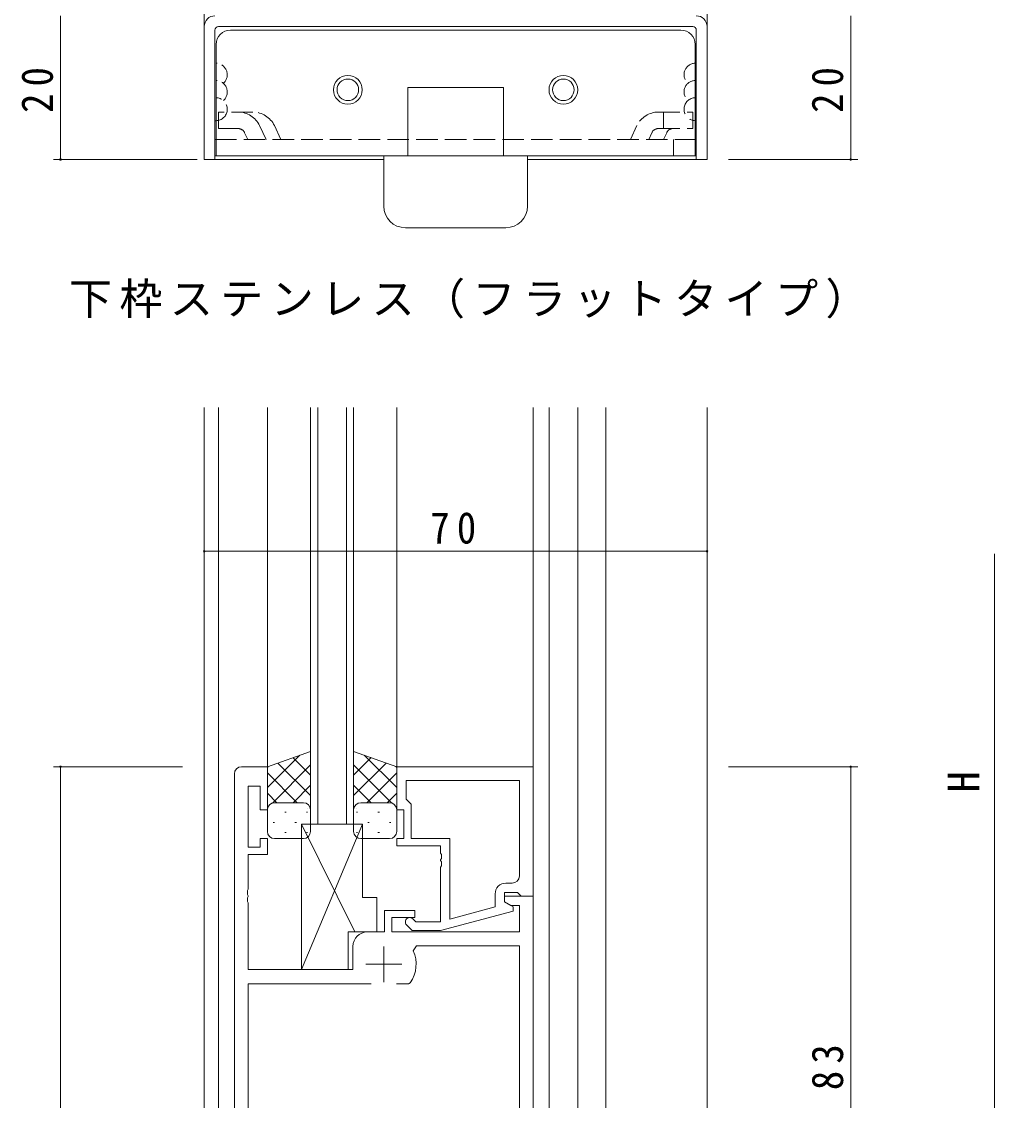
# Model space of a CAD drawing. Units: millimetres on the paper. Extents: x -397 to 397, y -282 to 282.
# Drawn here: x -224.3 to -88.9, y -139.9 to 10.3 of the extents above; entities that cross this region are included whole.
import ezdxf
from ezdxf.enums import TextEntityAlignment as Align

# ---------------------------------------------------------------- set-up
doc = ezdxf.new("R2010")
doc.units = ezdxf.units.MM
doc.linetypes.add('USER4', pattern=[4, 3, -1])
doc.layers.add('0-2_USER1', color=7, linetype='Continuous')
for name, color, linetype, lineweight in [('0-3_YKK_11', 7, 'Continuous', 18), ('0-4_YKK_12', 2, 'Continuous', 18), ('0-6_YKK_13', 4, 'Continuous', 18), ('0-7_YKK_D', 6, 'Continuous', 18)]:
    doc.layers.add(name, color=color, linetype=linetype, lineweight=lineweight)
doc.styles.add('ＭＳ ゴシック', font='')
doc.styles.get('ＭＳ ゴシック').set_extended_font_data('MS Gothic')

msp = doc.modelspace()

# ---------------------------------------------------------------- linework, layer by layer
at = {"layer": '0-3_YKK_11'}
for p, q in [((-194.708, -94.407), (-194.708, -198.407)), ((-190.108, -93.407), (-193.708, -93.407)), ((-190.108, -99.407), (-190.108, -93.407)), ((-172.108, -93.407), (-172.108, -99.407)), ((-153.108, -93.407), (-172.108, -93.407)), ((-153.108, -111.407), (-153.108, -93.407)), ((-192.778, -96.107), (-191.108, -96.107)), ((-192.778, -104.607), (-192.778, -96.107)), ((-191.108, -96.107), (-191.108, -99.407)), ((-170.808, -95.337), (-155.038, -95.337)), ((-170.808, -97.907), (-170.808, -95.337)), ((-170.808, -95.337), (-155.038, -95.337)), ((-155.038, -95.337), (-155.038, -108.607)), ((-170.608, -98.107), (-170.808, -97.907)), ((-170.108, -98.607), (-170.608, -98.107)), ((-170.108, -103.407), (-170.108, -98.607)), ((-191.108, -99.407), (-190.108, -99.407)), ((-172.108, -99.407), (-171.108, -99.407)), ((-171.108, -99.407), (-171.108, -103.407)), ((-191.108, -103.407), (-191.108, -104.607)), ((-190.108, -103.407), (-191.108, -103.407)), ((-190.108, -105.607), (-190.108, -103.407)), ((-172.108, -103.407), (-172.108, -104.407)), ((-171.108, -103.407), (-172.108, -103.407)), ((-164.708, -103.407), (-170.108, -103.407)), ((-164.708, -114.615), (-164.708, -103.407)), ((-191.108, -104.607), (-192.778, -104.607)), ((-172.108, -104.407), (-166.008, -104.407)), ((-166.008, -104.407), (-166.008, -105.448)), ((-192.778, -105.607), (-190.108, -105.607)), ((-192.778, -110.448), (-192.778, -105.607)), ((-166.008, -105.448), (-165.888, -105.632)), ((-165.888, -106.182), (-166.008, -106.365)), ((-166.008, -106.365), (-166.008, -106.448)), ((-166.008, -106.448), (-165.888, -106.632)), ((-165.888, -105.632), (-165.888, -106.182)), ((-165.888, -106.632), (-165.888, -107.182)), ((-165.888, -107.182), (-166.008, -107.365)), ((-166.008, -107.365), (-166.008, -115.007)), ((-156.038, -109.607), (-156.908, -109.607)), ((-192.898, -110.632), (-192.778, -110.448)), ((-192.898, -111.182), (-192.898, -110.632)), ((-158.408, -111.107), (-158.408, -112.927)), ((-157.108, -110.907), (-155.308, -110.907)), ((-157.108, -112.207), (-157.108, -110.907)), ((-155.308, -110.907), (-155.108, -111.107)), ((-155.108, -111.107), (-154.808, -111.407)), ((-192.778, -111.365), (-192.898, -111.182)), ((-192.898, -111.632), (-192.778, -111.448)), ((-192.898, -112.182), (-192.898, -111.632)), ((-192.778, -112.365), (-192.898, -112.182)), ((-192.778, -111.448), (-192.778, -111.365)), ((-192.778, -121.607), (-192.778, -112.365)), ((-157.108, -111.407), (-157.108, -112.207)), ((-153.108, -111.407), (-157.108, -111.407)), ((-155.908, -112.9), (-157.108, -112.207)), ((-157.108, -112.207), (-156.242, -112.707)), ((-154.808, -111.407), (-153.108, -111.407)), ((-153.108, -185.407), (-153.108, -111.407)), ((-173.808, -113.407), (-173.808, -116.407)), ((-169.608, -113.407), (-173.808, -113.407)), ((-169.608, -114.407), (-169.608, -113.407)), ((-166.012, -116.207), (-155.908, -113.5)), ((-158.408, -112.927), (-164.708, -114.615)), ((-156.242, -112.707), (-155.038, -112.707)), ((-155.908, -113.5), (-155.908, -112.9)), ((-155.038, -112.707), (-155.038, -116.407)), ((-172.808, -114.407), (-169.608, -114.407)), ((-172.808, -116.407), (-172.808, -114.407)), ((-170.732, -115.431), (-169.957, -116.207)), ((-169.46, -115.007), (-169.884, -114.582)), ((-166.008, -115.007), (-169.46, -115.007)), ((-173.808, -116.407), (-176.208, -116.407)), ((-155.038, -116.407), (-172.808, -116.407)), ((-169.957, -116.207), (-166.012, -116.207)), ((-178.208, -118.407), (-178.208, -121.607)), ((-173.908, -118.407), (-173.908, -123.407)), ((-169.812, -119.044), (-169.357, -118.337)), ((-169.357, -118.337), (-155.038, -118.337)), ((-155.038, -118.337), (-155.038, -185.477)), ((-178.208, -121.607), (-192.778, -121.607)), ((-176.408, -120.907), (-171.408, -120.907)), ((-192.778, -123.607), (-175.658, -123.607)), ((-192.778, -185.477), (-192.778, -123.607)), ((-172.158, -123.607), (-170.461, -123.607)), ((-172.158, -123.607), (-170.461, -123.607)), ((-170.461, -123.607), (-170.215, -123.478))]:
    msp.add_line(p, q, dxfattribs=at)
for centre, radius, start, end in [((-193.708, -94.407), 1, 90.00001, 179.99999), ((-156.908, -111.107), 1.5, 90.00001, 179.99999), ((-156.038, -108.607), 1, 270.00001, 359.99999), ((-170.308, -115.007), 0.6, 44.99999, 225.00001), ((-176.208, -118.407), 2, 90.00001, 179.99999), ((-173.908, -120.907), 4.5, 325.15008, 24.45637)]:
    msp.add_arc(centre, radius, start, end, dxfattribs=at)
at = {"layer": '0-4_YKK_12'}
for p, q in [((-198.908, 173.134), (-198.908, -8.866)), ((-128.908, 173.134), (-128.908, -8.866)), ((-173.908, -8.866), (-198.908, -8.866)), ((-128.908, -8.866), (-153.908, -8.866)), ((-198.908, -43.407), (-198.908, -231.407)), ((-196.908, -43.407), (-196.908, -198.407)), ((-190.108, -93.907), (-190.108, -43.407)), ((-184.108, -43.407), (-184.108, -101.407)), ((-183.108, -101.407), (-183.108, -43.407)), ((-179.108, -43.407), (-179.108, -101.407)), ((-178.108, -101.407), (-178.108, -43.407)), ((-172.108, -93.907), (-172.108, -43.407)), ((-153.108, -93.707), (-153.108, -43.407)), ((-150.908, -43.407), (-150.908, -198.407)), ((-146.908, -188.407), (-146.908, -43.407)), ((-143.008, -43.407), (-143.008, -178.717)), ((-128.908, -43.407), (-128.908, -231.407)), ((-178.108, -101.407), (-184.108, -101.407))]:
    msp.add_line(p, q, dxfattribs=at)
at = {"layer": '0-6_YKK_13'}
for p, q in [((-198.908, 9.634), (-198.908, -8.866)), ((-197.408, 9.134), (-197.408, -8.866)), ((-196.908, 9.634), (-130.908, 9.634)), ((-132.558, 9.134), (-195.258, 9.134)), ((-130.408, -8.866), (-130.408, 9.134)), ((-128.908, -8.866), (-128.908, 9.634)), ((-197.258, -8.366), (-197.258, 7.134)), ((-130.558, -8.366), (-130.558, 7.134)), ((-170.558, 1.134), (-157.258, 1.134)), ((-170.558, -8.366), (-170.558, 1.134)), ((-157.258, 1.134), (-157.258, -8.366)), ((-197.408, -8.866), (-198.908, -8.866)), ((-197.408, -8.366), (-130.408, -8.366)), ((-197.258, -8.366), (-170.558, -8.366)), ((-173.908, -15.366), (-173.908, -8.366)), ((-157.258, -8.366), (-130.558, -8.366)), ((-153.908, -15.366), (-153.908, -8.366)), ((-128.908, -8.866), (-130.408, -8.866)), ((-170.908, -18.366), (-156.908, -18.366)), ((-184.108, -91.264), (-190.108, -93.407)), ((-184.108, -91.264), (-184.108, -99.407)), ((-178.108, -91.264), (-172.108, -93.407)), ((-178.108, -91.264), (-178.108, -99.407)), ((-190.108, -96.315), (-185.584, -91.791)), ((-184.108, -97.421), (-188.645, -92.884)), ((-184.108, -94.593), (-186.561, -92.14)), ((-178.108, -94.593), (-175.655, -92.14)), ((-178.108, -97.421), (-173.571, -92.884)), ((-172.108, -96.315), (-176.633, -91.791)), ((-190.108, -93.487), (-189.983, -93.362)), ((-190.108, -93.407), (-190.108, -99.407)), ((-185.951, -98.407), (-190.108, -94.25)), ((-189.421, -98.457), (-184.108, -93.144)), ((-172.795, -98.457), (-178.108, -93.144)), ((-176.265, -98.407), (-172.108, -94.25)), ((-172.108, -93.487), (-172.233, -93.362)), ((-172.108, -93.407), (-172.108, -99.407)), ((-186.543, -98.407), (-184.108, -95.972)), ((-175.674, -98.407), (-178.108, -95.972)), ((-188.779, -98.407), (-190.108, -97.078)), ((-173.437, -98.407), (-172.108, -97.078)), ((-190.108, -99.144), (-190.058, -99.094)), ((-185.108, -98.407), (-189.108, -98.407)), ((-189.108, -98.407), (-185.508, -98.407)), ((-177.108, -98.407), (-173.108, -98.407)), ((-173.108, -98.407), (-177.108, -98.407)), ((-172.108, -99.144), (-172.158, -99.094)), ((-190.108, -99.407), (-190.108, -102.407)), ((-187.49, -99.741), (-187.69, -99.741)), ((-184.508, -99.741), (-184.66, -99.741)), ((-184.526, -99.219), (-184.508, -99.201)), ((-184.108, -99.407), (-184.108, -102.407)), ((-178.108, -99.407), (-178.108, -102.407)), ((-177.69, -99.219), (-177.708, -99.201)), ((-177.708, -99.741), (-177.557, -99.741)), ((-174.727, -99.741), (-174.527, -99.741)), ((-172.108, -99.407), (-172.108, -102.407)), ((-189.105, -101.156), (-189.305, -101.156)), ((-186.075, -101.156), (-186.275, -101.156)), ((-185.358, -121.607), (-176.858, -101.407)), ((-185.358, -101.407), (-177.932, -116.407)), ((-185.358, -101.407), (-185.358, -121.607)), ((-185.358, -101.407), (-176.858, -101.407)), ((-176.858, -101.407), (-176.858, -111.607)), ((-176.142, -101.156), (-175.942, -101.156)), ((-173.112, -101.156), (-172.912, -101.156)), ((-185.108, -103.407), (-189.108, -103.407)), ((-187.49, -102.571), (-187.69, -102.571)), ((-184.522, -102.571), (-184.66, -102.571)), ((-177.695, -102.571), (-177.557, -102.571)), ((-177.108, -103.407), (-173.108, -103.407)), ((-174.727, -102.571), (-174.527, -102.571)), ((-176.858, -111.607), (-174.858, -111.607)), ((-174.858, -111.607), (-174.858, -116.407)), ((-178.858, -116.407), (-174.858, -116.407)), ((-178.858, -116.407), (-178.858, -121.607)), ((-185.358, -121.607), (-178.858, -121.607))]:
    msp.add_line(p, q, dxfattribs=at)
at = {"layer": '0-6_YKK_13', "linetype": 'USER4'}
for p, q in [((-192.127, -2.266), (-196.908, -2.266)), ((-196.908, -2.266), (-196.908, -4.566)), ((-135.69, -2.266), (-130.908, -2.266)), ((-134.965, -2.266), (-134.965, -4.566)), ((-130.908, -2.266), (-130.908, -4.566)), ((-191.207, -4.154), (-190.302, -6.066)), ((-188.239, -6.066), (-189.144, -4.154)), ((-139.578, -6.066), (-138.672, -4.154)), ((-194.19, -4.566), (-196.908, -4.566)), ((-193.286, -5.138), (-192.847, -6.066)), ((-136.593, -5.138), (-137.033, -6.066)), ((-135.69, -4.566), (-130.908, -4.566)), ((-134.53, -5.138), (-134.97, -6.066)), ((-197.408, -6.066), (-130.408, -6.066)), ((-197.408, -6.066), (-197.408, -8.366)), ((-133.584, -6.066), (-133.584, -8.366)), ((-130.408, -6.066), (-130.408, -8.366))]:
    msp.add_line(p, q, dxfattribs=at)
at = {"layer": '0-6_YKK_13'}
for centre, radius in [((-178.908, 0.834), 2), ((-178.908, 0.834), 1.5), ((-148.908, 0.834), 2), ((-148.908, 0.834), 1.5)]:
    msp.add_circle(centre, radius, dxfattribs=at)
for centre, radius, start, end in [((-197.408, 9.634), 1.5, 90, 180), ((-130.408, 9.634), 1.5, 360, 90), ((-196.908, 9.134), 0.5, 90, 180), ((-195.258, 7.134), 2, 90, 180), ((-132.558, 7.134), 2, 360, 90), ((-130.908, 9.134), 0.5, 360, 90), ((-197.301, 2.93), 1.6, 83.08039, 90.00044), ((-130.515, 2.93), 1.6, 89.99956, 96.91945), ((-197.301, 0.53), 1.6, 83.07687, 90.00044), ((-130.515, 0.53), 1.6, 89.99956, 96.92297), ((-197.301, -1.87), 1.6, 83.07731, 90), ((-130.515, -1.87), 1.6, 90, 96.92253), ((-197.301, -1.87), 1.6, 266.16003, 276.92269), ((-130.515, -1.87), 1.6, 263.07747, 273.84013), ((-170.908, -15.366), 3, 180, 270), ((-156.908, -15.366), 3, 270, 0), ((-189.108, -99.407), 1, 90, 180), ((-189.108, -99.407), 1, 90, 179.9999), ((-185.108, -99.407), 1, 0, 90), ((-177.108, -99.407), 1, 90, 180), ((-173.108, -99.407), 1, 0, 90), ((-173.108, -99.407), 1, 0.0001, 90), ((-189.108, -102.407), 1, 180, 270), ((-185.108, -102.407), 1, 270, 0), ((-177.108, -102.407), 1, 180, 270), ((-173.108, -102.407), 1, 270, 0)]:
    msp.add_arc(centre, radius, start, end, dxfattribs=at)
at = {"layer": '0-6_YKK_13', "linetype": 'USER4'}
for centre, radius, start, end in [((-197.301, 2.93), 1.6, 311.40683, 83.08039), ((-130.515, 2.93), 1.6, 96.91945, 228.59317), ((-197.301, 0.53), 1.6, 311.40963, 83.07687), ((-130.515, 0.53), 1.6, 96.92297, 228.59037), ((-197.301, -1.87), 1.6, 276.92269, 83.07731), ((-130.515, -1.87), 1.6, 96.92253, 263.07747), ((-194.19, -5.566), 3.3, 25.33761, 90), ((-192.127, -5.566), 3.3, 25.33761, 90), ((-135.69, -5.566), 3.3, 90, 154.66239), ((-194.19, -5.566), 1, 25.33761, 90), ((-135.69, -5.566), 1, 90, 154.66239), ((-133.627, -5.566), 1, 90, 154.66239)]:
    msp.add_arc(centre, radius, start, end, dxfattribs=at)
at = {"layer": '0-7_YKK_D'}
for p, q in [((-218.908, 11.134), (-218.908, -8.866)), ((-108.908, 11.134), (-108.908, -8.866)), ((-199.908, -8.866), (-219.908, -8.866)), ((-125.908, -8.866), (-107.908, -8.866)), ((-198.908, -92.407), (-198.908, -62.407)), ((-128.908, -92.407), (-128.908, -62.407)), ((-198.908, -63.407), (-128.908, -63.407)), ((-88.908, -63.764), (-88.908, -176.407)), ((-201.908, -93.407), (-219.908, -93.407)), ((-218.908, -93.407), (-218.908, -198.407)), ((-125.908, -93.407), (-107.908, -93.407)), ((-108.908, -93.407), (-108.908, -176.407))]:
    msp.add_line(p, q, dxfattribs=at)
for centre, start, end in [((-218.908, -8.866), 90, 270), ((-218.908, -8.866), 270, 90), ((-108.908, -8.866), 90, 270), ((-108.908, -8.866), 270, 90), ((-198.908, -63.407), 0, 180), ((-198.908, -63.407), 180, 0), ((-128.908, -63.407), 0, 180), ((-128.908, -63.407), 180, 0), ((-218.908, -93.407), 90, 270), ((-218.908, -93.407), 270, 90), ((-108.908, -93.407), 90, 270), ((-108.908, -93.407), 270, 90)]:
    msp.add_arc(centre, 0.106, start, end, dxfattribs=at)

# ---------------------------------------------------------------- texts
at = {"layer": '0-2_USER1', "insert": (-217.734, -31.016), "char_height": 4.399, "attachment_point": 7, "style": 'ＭＳ ゴシック'}
msp.add_mtext('\\T1.17;下枠ステンレス（フラットタイプ）', dxfattribs=at)
at = {"layer": '0-7_YKK_D', "color": 7, "style": 'ＭＳ ゴシック'}
msp.add_text('H', height=4.399, rotation=90, dxfattribs=at).set_placement((-89.708, -97.007), align=Align.BOTTOM_LEFT)
at = {"layer": '0-7_YKK_D', "color": 7, "char_height": 4.399, "attachment_point": 7, "rotation": 90, "style": 'ＭＳ ゴシック'}
for s, insert in [('\\T1.37;\\W0.9;20', (-219.908, -2.386)), ('\\T1.37;\\W0.9;20', (-109.908, -2.386)), ('\\T1.37;\\W0.9;83', (-109.908, -138.427))]:
    msp.add_mtext(s, dxfattribs=dict(at, insert=insert))
at = {"layer": '0-7_YKK_D', "color": 7, "insert": (-167.428, -62.407), "char_height": 4.399, "attachment_point": 7, "style": 'ＭＳ ゴシック'}
msp.add_mtext('\\T1.37;\\W0.9;70', dxfattribs=at)

doc.saveas('drawing.dxf')
